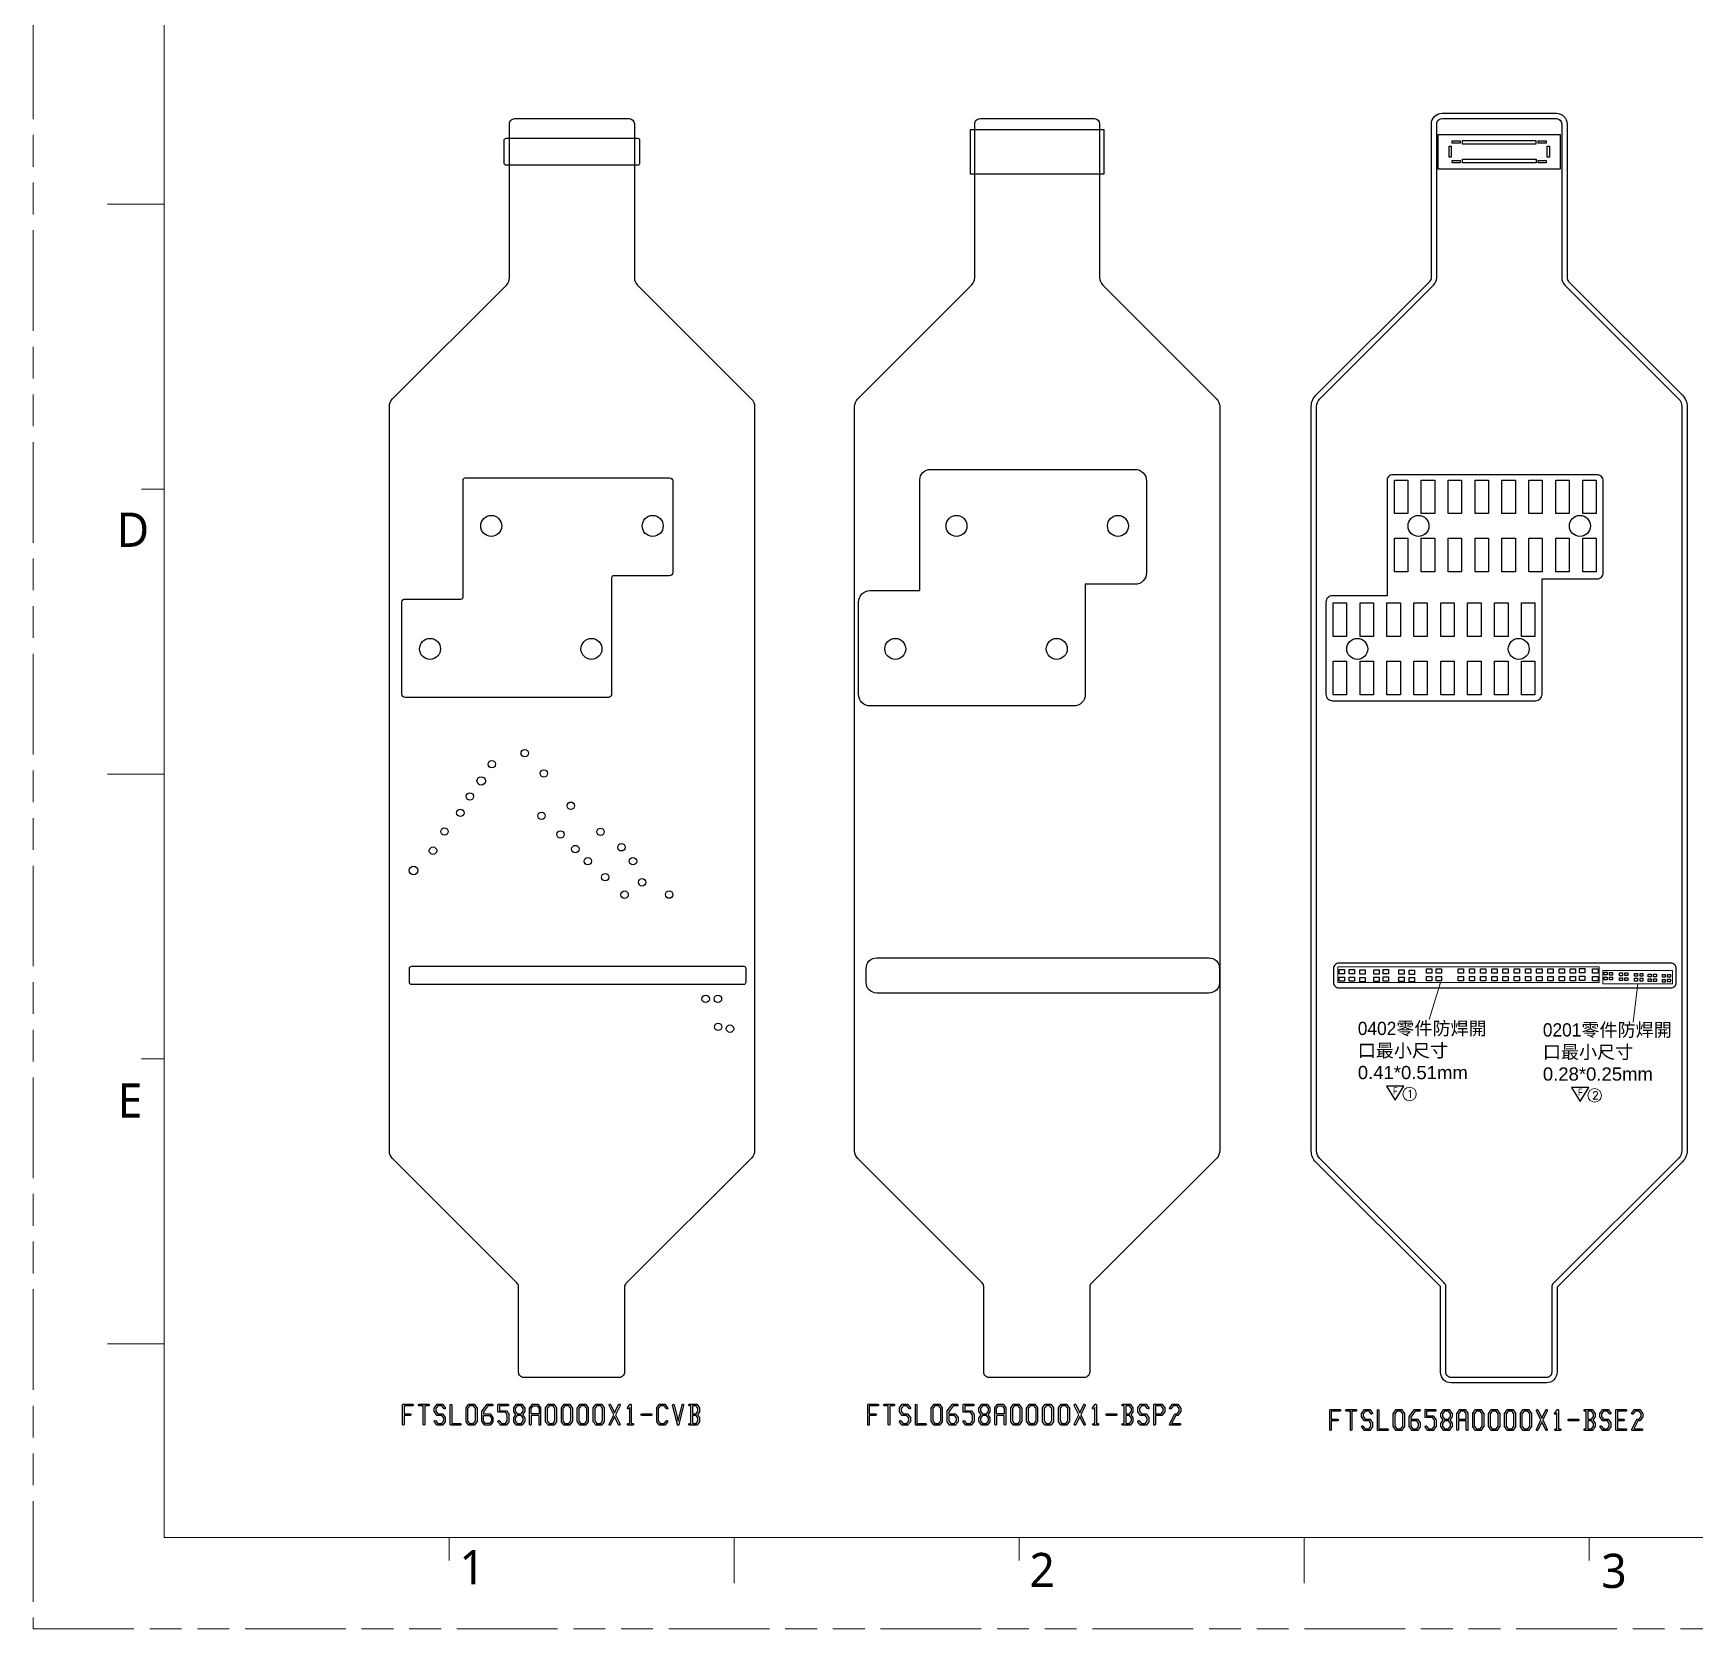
# Model space of a CAD drawing. Extents: x 4328 to 4769, y 264 to 576.
# Drawn here: x 4328.2 to 4485.1, y 264.1 to 414.8 of the extents above; entities that cross this region are included whole.
import ezdxf

# ---------------------------------------------------------------- set-up
doc = ezdxf.new("R2010")
doc.units = 0
doc.linetypes.add('PHANTOM', pattern=[29.5, 9.5, -1.5, 3, -1.5, 3, -1.5, 9.5])
doc.layers.get('0').update_dxf_attribs({"lineweight": 5})
doc.layers.add('0PAPERF', color=2, linetype='PHANTOM', lineweight=5, plot=False)
doc.layers.add('DIM', color=3, linetype='Continuous', lineweight=5)
doc.layers.add('備註', color=1, linetype='Continuous', lineweight=5)
for name, color, linetype in [('gbr-dxf_layer0', 7, 'Continuous'), ('gbr-outline-dxf_layer1', 2, 'Continuous'), ('圖層1', 1, 'Continuous'), ('標注序號層', 1, 'Continuous'), ('鵬鼎', 5, 'Continuous')]:
    doc.layers.add(name, color=color, linetype=linetype)
doc.styles.add('CHINESE', font='', dxfattribs={"width": 0.8})
doc.styles.get("Standard").update_dxf_attribs({"font": 'txt.shx'})
doc.styles.get('CHINESE').set_extended_font_data('PMingLiU')

msp = doc.modelspace()

# ---------------------------------------------------------------- linework, layer by layer
for p, q in [((4340.59, 560.01), (4340.59, 272.71)), ((4340.59, 398.61), (4335.21, 398.61)), ((4340.59, 371.71), (4338.44, 371.71)), ((4340.59, 344.81), (4335.21, 344.81)), ((4340.59, 317.91), (4338.44, 317.91)), ((4340.59, 291.01), (4335.21, 291.01)), ((4340.59, 272.71), (4755.94, 272.71)), ((4367.49, 272.71), (4367.49, 270.56)), ((4421.29, 272.71), (4421.29, 270.56)), ((4475.09, 272.71), (4475.09, 270.56))]:
    msp.add_line(p, q)
at = {"color": 0}
for p, q in [((4394.39, 272.71), (4394.39, 268.41)), ((4448.19, 272.71), (4448.19, 268.41))]:
    msp.add_line(p, q, dxfattribs=at)
at = {"layer": '0PAPERF'}
for p, q in [((4328.21, 576.16), (4328.21, 264.11)), ((4328.21, 264.11), (4769.5, 264.11))]:
    msp.add_line(p, q, dxfattribs=at)
at = {"layer": 'gbr-dxf_layer0'}
for p, q in [((4363.07, 283.4), (4363.07, 284.32)), ((4370.57, 283.71), (4370.57, 284.32)), ((4406.99, 283.4), (4406.99, 284.32)), ((4450.6, 282.9), (4450.6, 283.82)), ((4477.6, 282.9), (4477.6, 283.82))]:
    msp.add_line(p, q, dxfattribs=at)
at = {"layer": 'gbr-dxf_layer0', "linetype": 'Continuous'}
for points in [[(4448.86, 309.22), (4448.86, 379.52, -0.198915), (4449.3, 380.58), (4460.06, 391.33, 0.198918), (4460.2, 391.69), (4460.2, 406.2, -0.414217), (4461.2, 407.2), (4472, 407.2, -0.414066), (4473, 406.2), (4473, 391.69, 0.198918), (4473.14, 391.33), (4483.9, 380.58, -0.198849), (4484.34, 379.52), (4484.34, 309.26, -0.198914), (4483.9, 308.2), (4472.06, 296.36), (4472.06, 288.33, -0.414216), (4471.06, 287.33), (4462.06, 287.33, -0.413714), (4461.06, 288.32), (4461.06, 296.41), (4449.3, 308.16, -0.198915)], [(4372.67, 402.5), (4372.67, 404.64, -0.414227), (4372.87, 404.84), (4385.26, 404.84, -0.414227), (4385.46, 404.64), (4385.46, 402.5, -0.414223), (4385.26, 402.3), (4372.87, 402.3, -0.414223)], [(4406.12, 352.34), (4406.12, 361.04, -0.414216), (4407.22, 362.14), (4411.91, 362.14), (4411.91, 372.58, -0.414215), (4412.91, 373.58), (4432.21, 373.58, -0.414215), (4433.31, 372.48), (4433.31, 363.83, -0.414215), (4432.21, 362.73), (4427.53, 362.73), (4427.53, 352.34, -0.414215), (4426.43, 351.24), (4407.22, 351.24, -0.414216)], [(4363.01, 352.34), (4363.01, 361.04, -0.414222), (4363.31, 361.34), (4368.59, 361.34, 0.414223), (4368.79, 361.54), (4368.79, 372.58, -0.414227), (4368.99, 372.78), (4388.29, 372.78, -0.414219), (4388.59, 372.48), (4388.59, 363.83, -0.414222), (4388.29, 363.53), (4383.01, 363.53, 0.414223), (4382.81, 363.33), (4382.81, 352.34, -0.414219), (4382.51, 352.04), (4363.31, 352.04, -0.414222)], [(4450.24, 352.34, 0.414217), (4450.84, 351.74), (4470.04, 351.74, 0.414217), (4470.64, 352.34), (4470.64, 363.23), (4475.82, 363.23, 0.414216), (4476.42, 363.83), (4476.42, 372.48, 0.414216), (4475.82, 373.08), (4456.52, 373.08, 0.414218), (4456.02, 372.58), (4456.02, 361.64), (4450.84, 361.64, 0.414217), (4450.24, 361.04)], [(4363.73, 325.13), (4363.73, 326.46, -0.414223), (4363.93, 326.66), (4395.28, 326.66, -0.414227), (4395.48, 326.46), (4395.48, 325.13, -0.414227), (4395.28, 324.93), (4363.93, 324.93, -0.414223)], [(4406.84, 325.13), (4406.84, 326.46, -0.414217), (4407.84, 327.46), (4439.19, 327.46, -0.414217), (4440.2, 326.46), (4440.2, 325.13, -0.414215), (4439.19, 324.13), (4407.84, 324.13, -0.414215)], [(4450.96, 325.13, 0.414218), (4451.46, 324.63), (4482.81, 324.63, 0.414218), (4483.31, 325.13), (4483.31, 326.46, 0.414219), (4482.81, 326.96), (4451.46, 326.96, 0.414219), (4450.96, 326.46)], [(4366.07, 284.63), (4366.07, 284.93, -0.170323), (4366.08, 284.98), (4366.31, 285.28, -0.239742), (4366.37, 285.31), (4366.81, 285.31, -0.246448), (4366.88, 285.28), (4367.1, 284.98, -1), (4366.98, 284.89), (4366.78, 285.16), (4366.41, 285.16), (4366.22, 284.91), (4366.22, 284.65), (4366.41, 284.4), (4366.81, 284.4, -0.247601), (4366.88, 284.36), (4367.1, 284.06, -0.172346), (4367.11, 284.01), (4367.11, 283.71, -0.161897), (4367.1, 283.66), (4366.88, 283.36, -0.239742), (4366.81, 283.33), (4366.37, 283.33, -0.246448), (4366.31, 283.36), (4366.08, 283.66, -1), (4366.21, 283.75), (4366.41, 283.48), (4366.78, 283.48), (4366.96, 283.73), (4366.96, 283.99), (4366.78, 284.24), (4366.37, 284.24, -0.247601), (4366.31, 284.28), (4366.08, 284.58, -0.165513)], [(4367.57, 283.4), (4367.57, 285.24, -1), (4367.72, 285.24), (4367.72, 283.48), (4368.54, 283.48, -1), (4368.54, 283.33), (4367.65, 283.33, -0.427292)], [(4369.07, 283.71), (4369.07, 284.93, -0.161897), (4369.08, 284.98), (4369.31, 285.28, -0.239742), (4369.37, 285.31), (4369.81, 285.31, -0.253505), (4369.88, 285.28), (4370.1, 284.98, -0.166637), (4370.11, 284.93), (4370.11, 283.71, -0.165513), (4370.1, 283.66), (4369.88, 283.36, -0.249655), (4369.81, 283.33), (4369.37, 283.33, -0.251415), (4369.31, 283.36), (4369.08, 283.66, -0.165513)], [(4372.07, 284.63), (4372.07, 285.23, -0.42944), (4372.15, 285.31), (4373.04, 285.31, -1), (4373.04, 285.16), (4372.22, 285.16), (4372.22, 284.7), (4372.81, 284.7, -0.246448), (4372.88, 284.67), (4373.1, 284.37, -0.166637), (4373.11, 284.32), (4373.11, 283.71, -0.165513), (4373.1, 283.66), (4372.88, 283.36, -0.239934), (4372.81, 283.33), (4372.37, 283.33, -0.247601), (4372.31, 283.36), (4372.08, 283.66, -1), (4372.21, 283.75), (4372.41, 283.48), (4372.78, 283.48), (4372.96, 283.73), (4372.96, 284.29), (4372.78, 284.55), (4372.15, 284.55, -0.427292)], [(4373.57, 284.63), (4373.57, 284.93, -0.161897), (4373.58, 284.98), (4373.81, 285.28, -0.240361), (4373.87, 285.31), (4374.31, 285.31, -0.247601), (4374.38, 285.28), (4374.6, 284.98, -0.166637), (4374.61, 284.93), (4374.61, 284.63, -0.165513), (4374.6, 284.58), (4374.41, 284.32), (4374.6, 284.06, -0.165513), (4374.61, 284.01), (4374.61, 283.71, -0.170323), (4374.6, 283.66), (4374.38, 283.36, -0.239934), (4374.31, 283.33), (4373.87, 283.33, -0.240361), (4373.81, 283.36), (4373.58, 283.66, -0.170321), (4373.57, 283.71), (4373.57, 284.01, -0.165513), (4373.58, 284.06), (4373.77, 284.32), (4373.58, 284.58, -0.165513)], [(4376.57, 283.71), (4376.57, 284.93, -0.170323), (4376.58, 284.98), (4376.81, 285.28, -0.239742), (4376.87, 285.31), (4377.31, 285.31, -0.246448), (4377.38, 285.28), (4377.6, 284.98, -0.166637), (4377.61, 284.93), (4377.61, 283.71, -0.16419), (4377.6, 283.66), (4377.38, 283.36, -0.249655), (4377.31, 283.33), (4376.87, 283.33, -0.247601), (4376.81, 283.36), (4376.58, 283.66, -0.165513)], [(4378.07, 283.71), (4378.07, 284.93, -0.170323), (4378.08, 284.98), (4378.31, 285.28, -0.239742), (4378.37, 285.31), (4378.81, 285.31, -0.246448), (4378.88, 285.28), (4379.1, 284.98, -0.166637), (4379.11, 284.93), (4379.11, 283.71, -0.16419), (4379.1, 283.66), (4378.88, 283.36, -0.249655), (4378.81, 283.33), (4378.37, 283.33, -0.247601), (4378.31, 283.36), (4378.08, 283.66, -0.165513)], [(4379.57, 283.71), (4379.57, 284.93, -0.170323), (4379.58, 284.98), (4379.81, 285.28, -0.239742), (4379.87, 285.31), (4380.31, 285.31, -0.246448), (4380.38, 285.28), (4380.6, 284.98, -0.166637), (4380.61, 284.93), (4380.61, 283.71, -0.16419), (4380.6, 283.66), (4380.38, 283.36, -0.249655), (4380.31, 283.33), (4379.87, 283.33, -0.247601), (4379.81, 283.36), (4379.58, 283.66, -0.165513)], [(4381.07, 283.71), (4381.07, 284.93, -0.170323), (4381.08, 284.98), (4381.31, 285.28, -0.239742), (4381.37, 285.31), (4381.81, 285.31, -0.246448), (4381.88, 285.28), (4382.1, 284.98, -0.166637), (4382.11, 284.93), (4382.11, 283.71, -0.16419), (4382.1, 283.66), (4381.88, 283.36, -0.249655), (4381.81, 283.33), (4381.37, 283.33, -0.247601), (4381.31, 283.36), (4381.08, 283.66, -0.165513)], [(4385.65, 284.24, -1), (4385.65, 284.4), (4386.54, 284.4, -1), (4386.54, 284.24)], [(4387.07, 283.71), (4387.07, 284.93, -0.161897), (4387.08, 284.98), (4387.31, 285.28, -0.239742), (4387.37, 285.31), (4387.81, 285.31, -0.246448), (4387.88, 285.28), (4388.1, 284.98, -1), (4387.98, 284.89), (4387.78, 285.16), (4387.41, 285.16), (4387.22, 284.91), (4387.22, 283.73), (4387.41, 283.48), (4387.78, 283.48), (4387.98, 283.75, -1), (4388.1, 283.66), (4387.88, 283.36, -0.249655), (4387.81, 283.33), (4387.37, 283.33, -0.247601), (4387.31, 283.36), (4387.09, 283.66, -0.172378)], [(4390.15, 283.33, -1), (4390.15, 283.48), (4390.29, 283.48), (4390.29, 285.16), (4390.15, 285.16, -1), (4390.15, 285.31), (4390.81, 285.31, -0.246448), (4390.88, 285.28), (4391.1, 284.98, -0.170321), (4391.11, 284.93), (4391.11, 284.63, -0.165513), (4391.1, 284.58), (4390.91, 284.32), (4391.1, 284.06, -0.166637), (4391.11, 284.01), (4391.11, 283.71, -0.16419), (4391.1, 283.66), (4390.88, 283.36, -0.249655), (4390.81, 283.33)], [(4408.56, 285.16, -1), (4408.56, 285.31), (4409.45, 285.31, -1), (4409.45, 285.16), (4409.08, 285.16), (4409.08, 283.4, -1), (4408.93, 283.4), (4408.93, 285.16)], [(4409.99, 284.62), (4409.99, 284.93, -0.161897), (4410, 284.98), (4410.22, 285.28, -0.239742), (4410.29, 285.31), (4410.73, 285.31, -0.246448), (4410.79, 285.28), (4411.02, 284.98, -1), (4410.89, 284.89), (4410.69, 285.16), (4410.32, 285.16), (4410.14, 284.91), (4410.14, 284.65), (4410.32, 284.4), (4410.73, 284.4, -0.247601), (4410.79, 284.36), (4411.02, 284.06, -0.165513), (4411.03, 284.01), (4411.03, 283.71, -0.170323), (4411.02, 283.66), (4410.79, 283.36, -0.239742), (4410.73, 283.33), (4410.29, 283.33, -0.246448), (4410.22, 283.36), (4410, 283.66, -1), (4410.12, 283.75), (4410.32, 283.48), (4410.69, 283.48), (4410.88, 283.73), (4410.88, 283.99), (4410.69, 284.24), (4410.29, 284.24, -0.247601), (4410.22, 284.28), (4410, 284.58, -0.172378)], [(4411.49, 283.4), (4411.49, 285.24, -1), (4411.64, 285.24), (4411.64, 283.48), (4412.45, 283.48, -1), (4412.45, 283.33), (4411.56, 283.33, -0.421762)], [(4412.99, 283.71), (4412.99, 284.93, -0.161897), (4413, 284.98), (4413.22, 285.28, -0.257177), (4413.29, 285.31), (4413.73, 285.31, -0.246448), (4413.79, 285.28), (4414.02, 284.98, -0.166637), (4414.03, 284.93), (4414.03, 283.71, -0.165513), (4414.02, 283.66), (4413.79, 283.36, -0.239934), (4413.73, 283.33), (4413.29, 283.33, -0.247601), (4413.22, 283.36), (4413, 283.66, -0.165513)], [(4414.49, 283.71), (4414.49, 284.62, -0.16419), (4414.5, 284.67), (4414.95, 285.28, -0.249655), (4415.01, 285.31), (4415.45, 285.31, -1), (4415.45, 285.16), (4415.05, 285.16), (4414.64, 284.6), (4414.64, 284.4), (4415.23, 284.4, -0.247601), (4415.29, 284.36), (4415.52, 284.06, -0.165513), (4415.53, 284.01), (4415.53, 283.71, -0.170323), (4415.52, 283.66), (4415.29, 283.36, -0.239742), (4415.23, 283.33), (4414.79, 283.33, -0.246448), (4414.72, 283.36), (4414.5, 283.66, -0.166669)], [(4415.99, 284.62), (4415.99, 285.24, -0.414541), (4416.06, 285.31), (4416.95, 285.31, -1), (4416.95, 285.16), (4416.14, 285.16), (4416.14, 284.7), (4416.73, 284.7, -0.246448), (4416.79, 284.67), (4417.02, 284.37, -0.166637), (4417.03, 284.32), (4417.03, 283.71, -0.16419), (4417.02, 283.66), (4416.79, 283.36, -0.249655), (4416.73, 283.33), (4416.29, 283.33, -0.247601), (4416.22, 283.36), (4416, 283.66, -1), (4416.12, 283.75), (4416.32, 283.48), (4416.69, 283.48), (4416.88, 283.73), (4416.88, 284.29), (4416.69, 284.55), (4416.06, 284.55, -0.421762)], [(4417.49, 283.71), (4417.49, 284.01, -0.16419), (4417.5, 284.06), (4417.69, 284.32), (4417.5, 284.58, -0.165513), (4417.49, 284.63), (4417.49, 284.93, -0.161897), (4417.5, 284.98), (4417.72, 285.28, -0.240361), (4417.79, 285.31), (4418.23, 285.31, -0.247601), (4418.29, 285.28), (4418.52, 284.98, -0.166637), (4418.53, 284.93), (4418.53, 284.62, -0.16419), (4418.52, 284.58), (4418.33, 284.32), (4418.52, 284.06, -0.165513), (4418.53, 284.01), (4418.53, 283.71, -0.161897), (4418.52, 283.66), (4418.29, 283.36, -0.249655), (4418.23, 283.33), (4417.79, 283.33, -0.240361), (4417.72, 283.36), (4417.5, 283.66, -0.166669)], [(4420.49, 283.71), (4420.49, 284.93, -0.161897), (4420.5, 284.98), (4420.72, 285.28, -0.239742), (4420.79, 285.31), (4421.23, 285.31, -0.246448), (4421.29, 285.28), (4421.52, 284.98, -0.170321), (4421.53, 284.93), (4421.53, 283.71, -0.165513), (4421.52, 283.66), (4421.29, 283.36, -0.249655), (4421.23, 283.33), (4420.79, 283.33, -0.247601), (4420.72, 283.36), (4420.5, 283.66, -0.172378)], [(4421.99, 283.71), (4421.99, 284.93, -0.161897), (4422, 284.98), (4422.22, 285.28, -0.239742), (4422.29, 285.31), (4422.73, 285.31, -0.246448), (4422.79, 285.28), (4423.02, 284.98, -0.170321), (4423.03, 284.93), (4423.03, 283.71, -0.165513), (4423.02, 283.66), (4422.79, 283.36, -0.249655), (4422.73, 283.33), (4422.29, 283.33, -0.247601), (4422.22, 283.36), (4422, 283.66, -0.172378)], [(4423.49, 283.71), (4423.49, 284.93, -0.161897), (4423.5, 284.98), (4423.72, 285.28, -0.239742), (4423.79, 285.31), (4424.23, 285.31, -0.246448), (4424.29, 285.28), (4424.52, 284.98, -0.170321), (4424.53, 284.93), (4424.53, 283.71, -0.165513), (4424.52, 283.66), (4424.29, 283.36, -0.249655), (4424.23, 283.33), (4423.79, 283.33, -0.247601), (4423.72, 283.36), (4423.5, 283.66, -0.172378)], [(4424.99, 283.71), (4424.99, 284.93, -0.161897), (4425, 284.98), (4425.22, 285.28, -0.239742), (4425.29, 285.31), (4425.73, 285.31, -0.246448), (4425.79, 285.28), (4426.02, 284.98, -0.170321), (4426.03, 284.93), (4426.03, 283.71, -0.165513), (4426.02, 283.66), (4425.79, 283.36, -0.249655), (4425.73, 283.33), (4425.29, 283.33, -0.247601), (4425.22, 283.36), (4425, 283.66, -0.172378)], [(4429.56, 284.24, -1), (4429.56, 284.4), (4430.45, 284.4, -1), (4430.45, 284.24)], [(4431.06, 283.33, -1), (4431.06, 283.48), (4431.21, 283.48), (4431.21, 285.16), (4431.06, 285.16, -1), (4431.06, 285.31), (4431.73, 285.31, -0.246448), (4431.79, 285.28), (4432.02, 284.98, -0.170321), (4432.03, 284.93), (4432.03, 284.63, -0.165513), (4432.02, 284.58), (4431.83, 284.32), (4432.02, 284.06, -0.166637), (4432.03, 284.01), (4432.03, 283.71, -0.16419), (4432.02, 283.66), (4431.79, 283.36, -0.249655), (4431.73, 283.33)], [(4432.49, 284.63), (4432.49, 284.93, -0.170323), (4432.5, 284.98), (4432.72, 285.28, -0.239742), (4432.79, 285.31), (4433.23, 285.31, -0.246448), (4433.29, 285.28), (4433.52, 284.98, -1), (4433.39, 284.89), (4433.19, 285.16), (4432.82, 285.16), (4432.64, 284.91), (4432.64, 284.65), (4432.82, 284.4), (4433.23, 284.4, -0.247601), (4433.29, 284.36), (4433.51, 284.06, -0.172346), (4433.53, 284.01), (4433.53, 283.71, -0.161897), (4433.52, 283.66), (4433.29, 283.36, -0.239742), (4433.23, 283.33), (4432.79, 283.33, -0.246448), (4432.72, 283.36), (4432.5, 283.66, -1), (4432.62, 283.75), (4432.82, 283.48), (4433.19, 283.48), (4433.38, 283.73), (4433.38, 283.99), (4433.19, 284.24), (4432.79, 284.24, -0.247601), (4432.72, 284.28), (4432.5, 284.58, -0.165513)], [(4433.99, 283.4), (4433.99, 285.23, -0.440777), (4434.07, 285.31), (4434.73, 285.31, -0.246448), (4434.79, 285.28), (4435.02, 284.98, -0.166637), (4435.03, 284.93), (4435.03, 284.63, -0.165513), (4435.02, 284.58), (4434.79, 284.27, -0.239934), (4434.73, 284.24), (4434.14, 284.24), (4434.14, 283.4, -1)], [(4453.6, 284.13), (4453.6, 284.43, -0.161897), (4453.62, 284.48), (4453.84, 284.78, -0.239742), (4453.9, 284.81), (4454.35, 284.81, -0.253505), (4454.41, 284.78), (4454.63, 284.48, -1), (4454.51, 284.39), (4454.31, 284.66), (4453.94, 284.66), (4453.75, 284.41), (4453.75, 284.15), (4453.94, 283.9), (4454.35, 283.9, -0.247601), (4454.41, 283.86), (4454.63, 283.56, -0.165513), (4454.65, 283.51), (4454.65, 283.21, -0.161897), (4454.63, 283.16), (4454.41, 282.86, -0.257177), (4454.34, 282.83), (4453.9, 282.83, -0.246448), (4453.84, 282.86), (4453.62, 283.16, -1), (4453.74, 283.25), (4453.94, 282.98), (4454.31, 282.98), (4454.49, 283.23), (4454.49, 283.49), (4454.31, 283.74), (4453.9, 283.74, -0.251415), (4453.84, 283.77), (4453.62, 284.08, -0.165513)], [(4455.1, 282.9), (4455.1, 284.74, -1), (4455.25, 284.74), (4455.25, 282.98), (4456.07, 282.98, -1), (4456.07, 282.83), (4455.18, 282.83, -0.421762)], [(4456.6, 283.21), (4456.6, 284.43, -0.170323), (4456.62, 284.48), (4456.84, 284.78, -0.239742), (4456.9, 284.81), (4457.35, 284.81, -0.246448), (4457.41, 284.78), (4457.63, 284.48, -0.166637), (4457.65, 284.43), (4457.65, 283.21, -0.16419), (4457.63, 283.16), (4457.41, 282.86, -0.249655), (4457.35, 282.83), (4456.9, 282.83, -0.247601), (4456.84, 282.86), (4456.62, 283.16, -0.165513)], [(4458.1, 283.21), (4458.1, 284.12, -0.165513), (4458.12, 284.17), (4458.56, 284.78, -0.239934), (4458.62, 284.81), (4459.07, 284.81, -1), (4459.07, 284.66), (4458.66, 284.66), (4458.25, 284.1), (4458.25, 283.9), (4458.85, 283.9, -0.247601), (4458.91, 283.86), (4459.13, 283.56, -0.165513), (4459.15, 283.51), (4459.15, 283.21, -0.161897), (4459.13, 283.16), (4458.91, 282.86, -0.257177), (4458.84, 282.83), (4458.4, 282.83, -0.246448), (4458.34, 282.86), (4458.12, 283.16, -0.166669)], [(4459.6, 284.12), (4459.6, 284.73, -0.42944), (4459.68, 284.81), (4460.57, 284.81, -1), (4460.57, 284.66), (4459.75, 284.66), (4459.75, 284.2), (4460.35, 284.2, -0.246448), (4460.41, 284.17), (4460.63, 283.86, -0.170321), (4460.65, 283.82), (4460.65, 283.21, -0.165513), (4460.63, 283.16), (4460.41, 282.86, -0.249655), (4460.35, 282.83), (4459.9, 282.83, -0.247601), (4459.84, 282.86), (4459.62, 283.16, -1), (4459.74, 283.25), (4459.94, 282.98), (4460.31, 282.98), (4460.49, 283.23), (4460.49, 283.79), (4460.31, 284.05), (4459.68, 284.05, -0.421762)], [(4461.1, 283.21), (4461.1, 283.51, -0.165513), (4461.12, 283.56), (4461.31, 283.82), (4461.12, 284.08, -0.165513), (4461.1, 284.13), (4461.1, 284.43, -0.170323), (4461.12, 284.48), (4461.34, 284.78, -0.240361), (4461.4, 284.81), (4461.84, 284.81, -0.251415), (4461.91, 284.78), (4462.13, 284.48, -0.170321), (4462.15, 284.43), (4462.15, 284.13, -0.165513), (4462.13, 284.08), (4461.94, 283.82), (4462.13, 283.56, -0.165513), (4462.15, 283.51), (4462.15, 283.21, -0.161897), (4462.13, 283.16), (4461.91, 282.86, -0.249655), (4461.85, 282.83), (4461.4, 282.83, -0.240361), (4461.34, 282.86), (4461.12, 283.16, -0.166669)], [(4462.6, 282.9), (4462.6, 284.43, -0.170323), (4462.62, 284.48), (4462.84, 284.78, -0.239742), (4462.9, 284.81), (4463.35, 284.81, -0.246448), (4463.41, 284.78), (4463.63, 284.48, -0.166637), (4463.65, 284.43), (4463.65, 282.9, -1), (4463.49, 282.9), (4463.49, 283.74), (4462.75, 283.74), (4462.75, 282.9, -1)], [(4464.1, 283.21), (4464.1, 284.43, -0.161897), (4464.12, 284.48), (4464.34, 284.78, -0.239742), (4464.4, 284.81), (4464.85, 284.81, -0.253505), (4464.91, 284.78), (4465.13, 284.48, -0.166637), (4465.15, 284.43), (4465.15, 283.21, -0.165513), (4465.13, 283.16), (4464.91, 282.86, -0.249655), (4464.85, 282.83), (4464.4, 282.83, -0.251415), (4464.34, 282.86), (4464.12, 283.16, -0.165513)], [(4465.6, 283.21), (4465.6, 284.43, -0.161897), (4465.62, 284.48), (4465.84, 284.78, -0.239742), (4465.9, 284.81), (4466.35, 284.81, -0.253505), (4466.41, 284.78), (4466.63, 284.48, -0.166637), (4466.65, 284.43), (4466.65, 283.21, -0.165513), (4466.63, 283.16), (4466.41, 282.86, -0.249655), (4466.35, 282.83), (4465.9, 282.83, -0.251415), (4465.84, 282.86), (4465.62, 283.16, -0.165513)], [(4467.1, 283.21), (4467.1, 284.43, -0.161897), (4467.12, 284.48), (4467.34, 284.78, -0.239742), (4467.4, 284.81), (4467.85, 284.81, -0.253505), (4467.91, 284.78), (4468.13, 284.48, -0.166637), (4468.15, 284.43), (4468.15, 283.21, -0.165513), (4468.13, 283.16), (4467.91, 282.86, -0.249655), (4467.85, 282.83), (4467.4, 282.83, -0.251415), (4467.34, 282.86), (4467.12, 283.16, -0.165513)], [(4468.6, 283.21), (4468.6, 284.43, -0.161897), (4468.62, 284.48), (4468.84, 284.78, -0.239742), (4468.9, 284.81), (4469.35, 284.81, -0.253505), (4469.41, 284.78), (4469.63, 284.48, -0.166637), (4469.65, 284.43), (4469.65, 283.21, -0.165513), (4469.63, 283.16), (4469.41, 282.86, -0.249655), (4469.35, 282.83), (4468.9, 282.83, -0.251415), (4468.84, 282.86), (4468.62, 283.16, -0.165513)], [(4473.18, 283.74, -1), (4473.18, 283.9), (4474.07, 283.9, -1), (4474.07, 283.74)], [(4474.68, 282.83, -1), (4474.68, 282.98), (4474.82, 282.98), (4474.82, 284.66), (4474.68, 284.66, -1), (4474.68, 284.81), (4475.35, 284.81, -0.253505), (4475.41, 284.78), (4475.63, 284.48, -0.166637), (4475.65, 284.43), (4475.65, 284.13, -0.165513), (4475.63, 284.08), (4475.44, 283.82), (4475.63, 283.56, -0.170321), (4475.65, 283.51), (4475.65, 283.21, -0.165513), (4475.63, 283.16), (4475.41, 282.86, -0.249655), (4475.35, 282.83)], [(4476.1, 284.12), (4476.1, 284.43, -0.161897), (4476.12, 284.48), (4476.34, 284.78, -0.239742), (4476.4, 284.81), (4476.85, 284.81, -0.246448), (4476.91, 284.78), (4477.13, 284.48, -1), (4477.01, 284.39), (4476.81, 284.66), (4476.44, 284.66), (4476.25, 284.41), (4476.25, 284.15), (4476.44, 283.9), (4476.85, 283.9, -0.247601), (4476.91, 283.86), (4477.13, 283.56, -0.165513), (4477.15, 283.51), (4477.15, 283.21, -0.170323), (4477.13, 283.16), (4476.91, 282.86, -0.239742), (4476.85, 282.83), (4476.4, 282.83, -0.246448), (4476.34, 282.86), (4476.12, 283.16, -1), (4476.24, 283.25), (4476.44, 282.98), (4476.81, 282.98), (4476.99, 283.23), (4476.99, 283.49), (4476.81, 283.74), (4476.4, 283.74, -0.247601), (4476.34, 283.78), (4476.12, 284.08, -0.172378)]]:
    msp.add_lwpolyline(points, format="xyb", close=True, dxfattribs=at)
for points in [[(4416.69, 401.47), (4416.69, 405.68), (4429.28, 405.68), (4429.28, 401.47)], [(4460.8, 401.97), (4472.4, 401.97), (4472.4, 405.18), (4460.8, 405.18)], [(4461.86, 403.05), (4461.86, 404.09), (4462.06, 404.09), (4462.06, 403.05)], [(4462.16, 404.39), (4462.16, 404.61), (4462.92, 404.61), (4462.92, 404.39)], [(4463.12, 404.29), (4463.12, 404.64), (4470.07, 404.64), (4470.07, 404.29)], [(4470.28, 404.39), (4470.28, 404.61), (4471.04, 404.61), (4471.04, 404.39)], [(4471.14, 403.05), (4471.14, 404.09), (4471.34, 404.09), (4471.34, 403.05)], [(4462.16, 402.52), (4462.16, 402.75), (4462.92, 402.75), (4462.92, 402.52)], [(4463.13, 402.51), (4463.13, 402.87), (4470.08, 402.87), (4470.08, 402.51)], [(4470.28, 402.52), (4470.28, 402.75), (4471.04, 402.75), (4471.04, 402.52)], [(4456.7, 369.4), (4456.7, 372.57), (4457.97, 372.57), (4457.97, 369.4)], [(4459.24, 369.4), (4459.24, 372.57), (4460.51, 372.57), (4460.51, 369.4)], [(4461.78, 369.4), (4461.78, 372.57), (4463.05, 372.57), (4463.05, 369.4)], [(4464.32, 369.4), (4464.32, 372.57), (4465.59, 372.57), (4465.59, 369.4)], [(4466.86, 369.4), (4466.86, 372.57), (4468.13, 372.57), (4468.13, 369.4)], [(4469.4, 369.4), (4469.4, 372.57), (4470.67, 372.57), (4470.67, 369.4)], [(4471.94, 369.4), (4471.94, 372.57), (4473.21, 372.57), (4473.21, 369.4)], [(4474.48, 369.4), (4474.48, 372.57), (4475.75, 372.57), (4475.75, 369.4)], [(4456.7, 363.91), (4456.7, 367.08), (4457.97, 367.08), (4457.97, 363.91)], [(4459.24, 363.91), (4459.24, 367.08), (4460.51, 367.08), (4460.51, 363.91)], [(4461.78, 363.91), (4461.78, 367.08), (4463.05, 367.08), (4463.05, 363.91)], [(4464.32, 363.91), (4464.32, 367.08), (4465.59, 367.08), (4465.59, 363.91)], [(4466.86, 363.91), (4466.86, 367.08), (4468.13, 367.08), (4468.13, 363.91)], [(4469.4, 363.91), (4469.4, 367.08), (4470.67, 367.08), (4470.67, 363.91)], [(4471.94, 363.91), (4471.94, 367.08), (4473.21, 367.08), (4473.21, 363.91)], [(4474.48, 363.91), (4474.48, 367.08), (4475.75, 367.08), (4475.75, 363.91)], [(4450.92, 357.79), (4450.92, 360.97), (4452.19, 360.97), (4452.19, 357.79)], [(4453.46, 357.79), (4453.46, 360.97), (4454.73, 360.97), (4454.73, 357.79)], [(4456, 357.79), (4456, 360.97), (4457.27, 360.97), (4457.27, 357.79)], [(4458.54, 357.79), (4458.54, 360.97), (4459.81, 360.97), (4459.81, 357.79)], [(4461.08, 357.79), (4461.08, 360.97), (4462.35, 360.97), (4462.35, 357.79)], [(4463.62, 357.79), (4463.62, 360.97), (4464.89, 360.97), (4464.89, 357.79)], [(4466.16, 357.79), (4466.16, 360.97), (4467.43, 360.97), (4467.43, 357.79)], [(4468.7, 357.79), (4468.7, 360.97), (4469.97, 360.97), (4469.97, 357.79)], [(4450.92, 352.3), (4450.92, 355.48), (4452.19, 355.48), (4452.19, 352.3)], [(4453.46, 352.3), (4453.46, 355.48), (4454.73, 355.48), (4454.73, 352.3)], [(4456, 352.3), (4456, 355.48), (4457.27, 355.48), (4457.27, 352.3)], [(4458.54, 352.3), (4458.54, 355.48), (4459.81, 355.48), (4459.81, 352.3)], [(4461.08, 352.3), (4461.08, 355.48), (4462.35, 355.48), (4462.35, 352.3)], [(4463.62, 352.3), (4463.62, 355.48), (4464.89, 355.48), (4464.89, 352.3)], [(4466.16, 352.3), (4466.16, 355.48), (4467.43, 355.48), (4467.43, 352.3)], [(4468.7, 352.3), (4468.7, 355.48), (4469.97, 355.48), (4469.97, 352.3)], [(4451.5, 325.95), (4451.5, 326.35), (4452, 326.35), (4452, 325.95)], [(4452.42, 325.95), (4452.42, 326.35), (4452.93, 326.35), (4452.93, 325.95)], [(4453.44, 325.91), (4453.44, 326.32), (4453.95, 326.32), (4453.95, 325.91)], [(4454.75, 325.93), (4454.75, 326.33), (4455.26, 326.33), (4455.26, 325.93)], [(4455.64, 325.95), (4455.64, 326.36), (4456.15, 326.36), (4456.15, 325.95)], [(4457.13, 325.92), (4457.13, 326.33), (4457.63, 326.33), (4457.63, 325.92)], [(4458.09, 325.89), (4458.09, 326.3), (4458.6, 326.3), (4458.6, 325.89)], [(4459.74, 326), (4459.74, 326.41), (4460.25, 326.41), (4460.25, 326)], [(4460.64, 326.01), (4460.64, 326.42), (4461.15, 326.42), (4461.15, 326.01)], [(4462.72, 326.01), (4462.72, 326.42), (4463.22, 326.42), (4463.22, 326.01)], [(4463.78, 326.01), (4463.78, 326.42), (4464.28, 326.42), (4464.28, 326.01)], [(4464.83, 326.01), (4464.83, 326.42), (4465.34, 326.42), (4465.34, 326.01)], [(4465.89, 326.01), (4465.89, 326.42), (4466.4, 326.42), (4466.4, 326.01)], [(4466.95, 326.01), (4466.95, 326.42), (4467.46, 326.42), (4467.46, 326.01)], [(4468.01, 326.01), (4468.01, 326.42), (4468.52, 326.42), (4468.52, 326.01)], [(4469.07, 326.01), (4469.07, 326.42), (4469.58, 326.42), (4469.58, 326.01)], [(4470.13, 326.01), (4470.13, 326.42), (4470.64, 326.42), (4470.64, 326.01)], [(4471.19, 326.01), (4471.19, 326.42), (4471.69, 326.42), (4471.69, 326.01)], [(4472.25, 326.01), (4472.25, 326.42), (4472.75, 326.42), (4472.75, 326.01)], [(4473.3, 326.01), (4473.3, 326.42), (4473.81, 326.42), (4473.81, 326.01)], [(4474.18, 326.03), (4474.18, 326.44), (4474.69, 326.44), (4474.69, 326.03)], [(4475.42, 326.01), (4475.42, 326.42), (4475.93, 326.42), (4475.93, 326.01)], [(4451.5, 325.24), (4451.5, 325.64), (4452, 325.64), (4452, 325.24)], [(4452.42, 325.24), (4452.42, 325.64), (4452.93, 325.64), (4452.93, 325.24)], [(4453.44, 325.2), (4453.44, 325.61), (4453.95, 325.61), (4453.95, 325.2)], [(4454.75, 325.21), (4454.75, 325.62), (4455.26, 325.62), (4455.26, 325.21)], [(4455.64, 325.24), (4455.64, 325.65), (4456.15, 325.65), (4456.15, 325.24)], [(4457.13, 325.21), (4457.13, 325.62), (4457.63, 325.62), (4457.63, 325.21)], [(4458.09, 325.18), (4458.09, 325.59), (4458.6, 325.59), (4458.6, 325.18)], [(4459.74, 325.29), (4459.74, 325.7), (4460.25, 325.7), (4460.25, 325.29)], [(4460.64, 325.3), (4460.64, 325.71), (4461.15, 325.71), (4461.15, 325.3)], [(4462.72, 325.3), (4462.72, 325.71), (4463.22, 325.71), (4463.22, 325.3)], [(4463.78, 325.3), (4463.78, 325.71), (4464.28, 325.71), (4464.28, 325.3)], [(4464.83, 325.3), (4464.83, 325.71), (4465.34, 325.71), (4465.34, 325.3)], [(4465.89, 325.3), (4465.89, 325.71), (4466.4, 325.71), (4466.4, 325.3)], [(4466.95, 325.3), (4466.95, 325.71), (4467.46, 325.71), (4467.46, 325.3)], [(4468.01, 325.3), (4468.01, 325.71), (4468.52, 325.71), (4468.52, 325.3)], [(4469.07, 325.3), (4469.07, 325.71), (4469.58, 325.71), (4469.58, 325.3)], [(4470.13, 325.3), (4470.13, 325.71), (4470.64, 325.71), (4470.64, 325.3)], [(4471.19, 325.3), (4471.19, 325.71), (4471.69, 325.71), (4471.69, 325.3)], [(4472.25, 325.3), (4472.25, 325.71), (4472.75, 325.71), (4472.75, 325.3)], [(4473.3, 325.3), (4473.3, 325.71), (4473.81, 325.71), (4473.81, 325.3)], [(4474.18, 325.32), (4474.18, 325.72), (4474.69, 325.72), (4474.69, 325.32)], [(4475.42, 325.3), (4475.42, 325.71), (4475.93, 325.71), (4475.93, 325.3)], [(4476.52, 325.84), (4476.52, 326.09), (4476.79, 326.09), (4476.79, 325.84)], [(4476.52, 325.38), (4476.52, 325.64), (4476.79, 325.64), (4476.79, 325.38)], [(4477, 325.83), (4477, 326.08), (4477.28, 326.08), (4477.28, 325.83)], [(4477, 325.37), (4477, 325.62), (4477.28, 325.62), (4477.28, 325.37)], [(4477.96, 325.77), (4477.96, 326.03), (4478.24, 326.03), (4478.24, 325.77)], [(4477.96, 325.32), (4477.96, 325.57), (4478.24, 325.57), (4478.24, 325.32)], [(4478.45, 325.79), (4478.45, 326.04), (4478.73, 326.04), (4478.73, 325.79)], [(4478.45, 325.33), (4478.45, 325.58), (4478.73, 325.58), (4478.73, 325.33)], [(4479.38, 325.73), (4479.38, 325.98), (4479.66, 325.98), (4479.66, 325.73)], [(4479.38, 325.27), (4479.38, 325.53), (4479.66, 325.53), (4479.66, 325.27)], [(4479.89, 325.73), (4479.89, 325.98), (4480.17, 325.98), (4480.17, 325.73)], [(4479.89, 325.27), (4479.89, 325.53), (4480.17, 325.53), (4480.17, 325.27)], [(4480.65, 325.67), (4480.65, 325.92), (4480.93, 325.92), (4480.93, 325.67)], [(4480.65, 325.21), (4480.65, 325.47), (4480.93, 325.47), (4480.93, 325.21)], [(4481.16, 325.68), (4481.16, 325.93), (4481.44, 325.93), (4481.44, 325.68)], [(4481.16, 325.22), (4481.16, 325.47), (4481.44, 325.47), (4481.44, 325.22)], [(4482, 325.62), (4482, 325.88), (4482.28, 325.88), (4482.28, 325.62)], [(4482, 325.16), (4482, 325.42), (4482.28, 325.42), (4482.28, 325.16)], [(4482.48, 325.64), (4482.48, 325.9), (4482.76, 325.9), (4482.76, 325.64)], [(4482.48, 325.18), (4482.48, 325.44), (4482.76, 325.44), (4482.76, 325.18)], [(4369.22, 283.73), (4369.41, 283.48), (4369.78, 283.48), (4369.96, 283.73), (4369.96, 284.91), (4369.78, 285.16), (4369.41, 285.16), (4369.22, 284.91)], [(4370.72, 283.73), (4370.72, 284.24), (4371.28, 284.24), (4371.46, 283.99), (4371.46, 283.73), (4371.28, 283.48), (4370.91, 283.48)], [(4373.72, 284.65), (4373.91, 284.4), (4374.28, 284.4), (4374.46, 284.65), (4374.46, 284.91), (4374.28, 285.16), (4373.91, 285.16), (4373.72, 284.91)], [(4373.72, 283.73), (4373.91, 283.48), (4374.28, 283.48), (4374.46, 283.73), (4374.46, 283.99), (4374.28, 284.24), (4373.91, 284.24), (4373.72, 283.99)], [(4375.22, 284.4), (4375.22, 284.91), (4375.41, 285.16), (4375.78, 285.16), (4375.96, 284.91), (4375.96, 284.4)], [(4376.72, 283.73), (4376.91, 283.48), (4377.28, 283.48), (4377.46, 283.73), (4377.46, 284.91), (4377.28, 285.16), (4376.91, 285.16), (4376.72, 284.91)], [(4378.22, 283.73), (4378.41, 283.48), (4378.78, 283.48), (4378.96, 283.73), (4378.96, 284.91), (4378.78, 285.16), (4378.41, 285.16), (4378.22, 284.91)], [(4379.72, 283.73), (4379.91, 283.48), (4380.28, 283.48), (4380.46, 283.73), (4380.46, 284.91), (4380.28, 285.16), (4379.91, 285.16), (4379.72, 284.91)], [(4381.22, 283.73), (4381.41, 283.48), (4381.78, 283.48), (4381.96, 283.73), (4381.96, 284.91), (4381.78, 285.16), (4381.41, 285.16), (4381.22, 284.91)], [(4390.44, 284.4), (4390.78, 284.4), (4390.96, 284.65), (4390.96, 284.91), (4390.78, 285.16), (4390.44, 285.16)], [(4390.44, 283.48), (4390.78, 283.48), (4390.96, 283.73), (4390.96, 283.99), (4390.78, 284.24), (4390.44, 284.24)], [(4413.14, 283.73), (4413.32, 283.48), (4413.69, 283.48), (4413.88, 283.73), (4413.88, 284.91), (4413.69, 285.16), (4413.32, 285.16), (4413.14, 284.91)], [(4414.64, 283.73), (4414.82, 283.48), (4415.19, 283.48), (4415.38, 283.73), (4415.38, 283.99), (4415.19, 284.24), (4414.64, 284.24)], [(4417.64, 284.65), (4417.82, 284.4), (4418.19, 284.4), (4418.38, 284.65), (4418.38, 284.91), (4418.19, 285.16), (4417.82, 285.16), (4417.64, 284.91)], [(4417.64, 283.73), (4417.82, 283.48), (4418.19, 283.48), (4418.38, 283.73), (4418.38, 283.99), (4418.19, 284.24), (4417.82, 284.24), (4417.64, 283.99)], [(4419.14, 284.4), (4419.14, 284.91), (4419.32, 285.16), (4419.69, 285.16), (4419.88, 284.91), (4419.88, 284.4)], [(4420.64, 283.73), (4420.82, 283.48), (4421.19, 283.48), (4421.38, 283.73), (4421.38, 284.91), (4421.19, 285.16), (4420.82, 285.16), (4420.64, 284.91)], [(4422.14, 283.73), (4422.32, 283.48), (4422.69, 283.48), (4422.88, 283.73), (4422.88, 284.91), (4422.69, 285.16), (4422.32, 285.16), (4422.14, 284.91)], [(4423.64, 283.73), (4423.82, 283.48), (4424.19, 283.48), (4424.38, 283.73), (4424.38, 284.91), (4424.19, 285.16), (4423.82, 285.16), (4423.64, 284.91)], [(4425.14, 283.73), (4425.32, 283.48), (4425.69, 283.48), (4425.88, 283.73), (4425.88, 284.91), (4425.69, 285.16), (4425.32, 285.16), (4425.14, 284.91)], [(4431.36, 284.4), (4431.69, 284.4), (4431.88, 284.65), (4431.88, 284.91), (4431.69, 285.16), (4431.36, 285.16)], [(4431.36, 283.48), (4431.69, 283.48), (4431.88, 283.73), (4431.88, 283.99), (4431.69, 284.24), (4431.36, 284.24)], [(4434.14, 284.4), (4434.69, 284.4), (4434.88, 284.65), (4434.88, 284.91), (4434.69, 285.16), (4434.14, 285.16)], [(4456.75, 283.23), (4456.94, 282.98), (4457.31, 282.98), (4457.49, 283.23), (4457.49, 284.41), (4457.31, 284.66), (4456.94, 284.66), (4456.75, 284.41)], [(4461.25, 284.15), (4461.44, 283.9), (4461.81, 283.9), (4461.99, 284.15), (4461.99, 284.41), (4461.81, 284.66), (4461.44, 284.66), (4461.25, 284.41)], [(4462.75, 283.9), (4463.49, 283.9), (4463.49, 284.41), (4463.31, 284.66), (4462.94, 284.66), (4462.75, 284.41)], [(4464.25, 283.23), (4464.44, 282.98), (4464.81, 282.98), (4464.99, 283.23), (4464.99, 284.41), (4464.81, 284.66), (4464.44, 284.66), (4464.25, 284.41)], [(4465.75, 283.23), (4465.94, 282.98), (4466.31, 282.98), (4466.49, 283.23), (4466.49, 284.41), (4466.31, 284.66), (4465.94, 284.66), (4465.75, 284.41)], [(4467.25, 283.23), (4467.44, 282.98), (4467.81, 282.98), (4467.99, 283.23), (4467.99, 284.41), (4467.81, 284.66), (4467.44, 284.66), (4467.25, 284.41)], [(4468.75, 283.23), (4468.94, 282.98), (4469.31, 282.98), (4469.49, 283.23), (4469.49, 284.41), (4469.31, 284.66), (4468.94, 284.66), (4468.75, 284.41)], [(4474.98, 283.9), (4475.31, 283.9), (4475.49, 284.15), (4475.49, 284.41), (4475.31, 284.66), (4474.98, 284.66)], [(4458.25, 283.23), (4458.44, 282.98), (4458.81, 282.98), (4458.99, 283.23), (4458.99, 283.49), (4458.81, 283.74), (4458.25, 283.74)], [(4461.25, 283.23), (4461.44, 282.98), (4461.81, 282.98), (4461.99, 283.23), (4461.99, 283.49), (4461.81, 283.74), (4461.44, 283.74), (4461.25, 283.49)], [(4474.98, 282.98), (4475.31, 282.98), (4475.49, 283.23), (4475.49, 283.49), (4475.31, 283.74), (4474.98, 283.74)]]:
    msp.add_lwpolyline(points, close=True, dxfattribs=at)
for points in [[(4363.07, 284.32), (4363.07, 285.24, -0.199082), (4363.09, 285.29, -0.199069), (4363.15, 285.31), (4364.04, 285.31, -1), (4364.04, 285.16), (4363.22, 285.16), (4363.22, 284.4), (4363.81, 284.4, -1), (4363.81, 284.24), (4363.22, 284.24), (4363.22, 283.4, -1), (4363.07, 283.4)], [(4364.65, 285.16, -1), (4364.65, 285.31), (4365.09, 285.31)], [(4365.09, 285.31), (4365.54, 285.31, -1), (4365.54, 285.16), (4365.17, 285.16), (4365.17, 283.4, -1), (4365.02, 283.4), (4365.02, 285.16), (4364.65, 285.16)], [(4370.57, 284.32), (4370.57, 284.62, -0.165513), (4370.58, 284.67), (4371.03, 285.28, -0.039972), (4371.04, 285.29, -0.207833), (4371.09, 285.31), (4371.54, 285.31, -1), (4371.54, 285.16), (4371.13, 285.16), (4370.72, 284.6), (4370.72, 284.4), (4371.31, 284.4, -0.247601), (4371.38, 284.36), (4371.6, 284.06, -0.172346), (4371.61, 284.01), (4371.61, 283.71, -0.161897), (4371.6, 283.66), (4371.38, 283.36, -0.041105), (4371.37, 283.35, -0.196911), (4371.31, 283.33), (4370.87, 283.33, -0.246448), (4370.81, 283.36), (4370.58, 283.66, -0.170321), (4370.57, 283.71)], [(4375.07, 283.4), (4375.07, 284.93, -0.161897), (4375.08, 284.98), (4375.31, 285.28, -0.041105), (4375.31, 285.29, -0.196911), (4375.37, 285.31), (4375.81, 285.31, -0.253505), (4375.88, 285.28), (4376.1, 284.98, -0.166669), (4376.11, 284.93), (4376.11, 284.32)], [(4376.11, 284.32), (4376.11, 283.4, -1), (4375.96, 283.4), (4375.96, 284.24), (4375.22, 284.24), (4375.22, 283.4, -1), (4375.07, 283.4)], [(4382.58, 283.43), (4383.01, 284.32), (4382.58, 285.2, -1), (4382.71, 285.27), (4383.09, 284.49)], [(4383.09, 284.14), (4382.71, 283.37, -1), (4382.58, 283.43)], [(4383.09, 284.49), (4383.47, 285.27, -1), (4383.61, 285.2), (4383.18, 284.32), (4383.61, 283.43, -1), (4383.47, 283.37), (4383.09, 284.14)], [(4384.59, 283.33), (4384.37, 283.33, -1), (4384.37, 283.48), (4384.52, 283.48), (4384.52, 285)], [(4384.52, 285), (4384.43, 284.89, -1), (4384.31, 284.98)], [(4384.31, 284.98), (4384.53, 285.28, -0.041105), (4384.54, 285.29, -0.665353), (4384.67, 285.24), (4384.67, 283.48), (4384.81, 283.48, -1), (4384.81, 283.33), (4384.59, 283.33)], [(4388.57, 285.22, -1), (4388.72, 285.25), (4389.09, 283.72)], [(4389.09, 283.72), (4389.46, 285.25, -1), (4389.61, 285.22), (4389.17, 283.38, -0.786063), (4389.02, 283.38), (4388.57, 285.22)], [(4406.99, 284.32), (4406.99, 285.23, -0.208517), (4407.01, 285.29, -0.208501), (4407.07, 285.31), (4407.95, 285.31, -1), (4407.95, 285.16), (4407.14, 285.16), (4407.14, 284.4), (4407.73, 284.4, -1), (4407.73, 284.24), (4407.14, 284.24), (4407.14, 283.4, -1), (4406.99, 283.4)], [(4418.99, 283.4), (4418.99, 284.93, -0.161897), (4419, 284.98), (4419.22, 285.28, -0.043659), (4419.23, 285.29, -0.211421), (4419.29, 285.31), (4419.73, 285.31, -0.246448), (4419.79, 285.28), (4420.02, 284.98, -0.166669), (4420.03, 284.93), (4420.03, 284.32)], [(4420.03, 284.32), (4420.03, 283.4, -1), (4419.88, 283.4), (4419.88, 284.24), (4419.14, 284.24), (4419.14, 283.4, -1), (4418.99, 283.4)], [(4426.49, 285.2, -1), (4426.63, 285.27), (4427.01, 284.49)], [(4427.01, 284.14), (4426.63, 283.37, -1), (4426.49, 283.43), (4426.92, 284.32), (4426.49, 285.2)], [(4427.01, 284.49), (4427.39, 285.27, -1), (4427.52, 285.2), (4427.09, 284.32), (4427.52, 283.43, -1), (4427.39, 283.37), (4427.01, 284.14)], [(4428.22, 284.98), (4428.45, 285.28, -0.725878), (4428.58, 285.24), (4428.58, 283.48), (4428.73, 283.48, -1), (4428.73, 283.33), (4428.29, 283.33, -1), (4428.29, 283.48), (4428.43, 283.48), (4428.43, 285)], [(4428.43, 285), (4428.35, 284.89, -1), (4428.22, 284.98)], [(4435.49, 283.44), (4435.94, 284.35, -0.298876), (4436.01, 284.4), (4436.19, 284.4), (4436.38, 284.65), (4436.38, 284.91), (4436.19, 285.16), (4435.82, 285.16), (4435.62, 284.89, -1), (4435.5, 284.98), (4435.72, 285.28, -0.239742), (4435.79, 285.31), (4436.23, 285.31, -0.246448), (4436.29, 285.28), (4436.52, 284.98, -0.170321), (4436.53, 284.93), (4436.53, 284.63, -0.165513), (4436.52, 284.58), (4436.29, 284.27, -0.249655), (4436.23, 284.24), (4436.06, 284.24), (4435.68, 283.48)], [(4450.6, 283.82), (4450.6, 284.73, -0.208517), (4450.62, 284.79, -0.208501), (4450.68, 284.81), (4451.57, 284.81, -1), (4451.57, 284.66), (4450.75, 284.66), (4450.75, 283.9), (4451.35, 283.9, -1), (4451.35, 283.74), (4450.75, 283.74), (4450.75, 282.9, -1), (4450.6, 282.9)], [(4452.18, 284.66, -1), (4452.18, 284.81), (4452.62, 284.81)], [(4452.63, 284.81), (4453.07, 284.81, -1), (4453.07, 284.66), (4452.7, 284.66), (4452.7, 282.9, -1), (4452.55, 282.9), (4452.55, 284.66), (4452.18, 284.66)], [(4470.11, 284.7, -1), (4470.25, 284.77), (4470.62, 283.99)], [(4470.62, 283.64), (4470.25, 282.87, -1), (4470.11, 282.93), (4470.54, 283.82), (4470.11, 284.7)], [(4470.62, 283.99), (4471, 284.77, -1), (4471.14, 284.7), (4470.71, 283.82), (4471.14, 282.93, -1), (4471, 282.87), (4470.62, 283.64)], [(4472.12, 282.83), (4471.9, 282.83, -1), (4471.9, 282.98), (4472.05, 282.98), (4472.05, 284.5)], [(4472.05, 284.5), (4471.96, 284.39, -1), (4471.84, 284.48)], [(4471.84, 284.48), (4472.06, 284.78, -0.043659), (4472.07, 284.79, -0.68565), (4472.2, 284.73), (4472.2, 282.98), (4472.35, 282.98, -1), (4472.35, 282.83), (4472.13, 282.83)], [(4477.6, 283.82), (4477.6, 284.73, -0.2107), (4477.62, 284.79, -0.210684), (4477.68, 284.81), (4478.57, 284.81, -1), (4478.57, 284.66), (4477.75, 284.66), (4477.75, 283.9), (4478.35, 283.9, -1), (4478.35, 283.74), (4477.75, 283.74), (4477.75, 282.98), (4478.57, 282.98, -1), (4478.57, 282.83), (4477.68, 282.83, -0.424887), (4477.6, 282.9)], [(4479.11, 282.93), (4479.56, 283.85, -0.298876), (4479.63, 283.9), (4479.81, 283.9), (4479.99, 284.15), (4479.99, 284.41), (4479.81, 284.66), (4479.44, 284.66), (4479.24, 284.39, -1), (4479.12, 284.48), (4479.34, 284.78, -0.239742), (4479.4, 284.81), (4479.85, 284.81, -0.246448), (4479.91, 284.78), (4480.13, 284.48, -0.166637), (4480.15, 284.43), (4480.15, 284.12, -0.16419), (4480.13, 284.08), (4479.91, 283.77, -0.249655), (4479.85, 283.74), (4479.67, 283.74), (4479.3, 282.98)], [(4435.68, 283.48), (4436.45, 283.48, -1), (4436.45, 283.33), (4435.56, 283.33, -0.563855), (4435.49, 283.44)], [(4479.3, 282.98), (4480.07, 282.98, -1), (4480.07, 282.83), (4479.18, 282.83, -0.562296), (4479.11, 282.93)]]:
    msp.add_lwpolyline(points, format="xyb", dxfattribs=at)
at = {"layer": 'gbr-dxf_layer0'}
for centre, radius in [((4374.61, 346.78), 0.35), ((4371.5, 345.74), 0.35), ((4376.41, 344.87), 0.35), ((4370.51, 344.16), 0.405), ((4369.43, 342.7), 0.35), ((4378.96, 341.82), 0.35), ((4368.53, 341.15), 0.35), ((4376.2, 340.87), 0.35), ((4367.03, 339.39), 0.35), ((4377.99, 339.11), 0.35), ((4381.76, 339.36), 0.35), ((4365.95, 337.58), 0.35), ((4379.39, 337.73), 0.35), ((4383.74, 337.9), 0.35), ((4364.12, 335.71), 0.405), ((4380.56, 336.58), 0.35), ((4384.83, 336.58), 0.35), ((4382.21, 335.07), 0.35), ((4385.69, 334.59), 0.35), ((4384.04, 333.42), 0.35), ((4388.25, 333.43), 0.35), ((4391.69, 323.58), 0.35), ((4392.85, 323.58), 0.35), ((4392.87, 320.94), 0.35), ((4393.99, 320.77), 0.35)]:
    msp.add_circle(centre, radius, dxfattribs=at)
at = {"layer": 'gbr-outline-dxf_layer1', "linetype": 'Continuous'}
for points in [[(4361.83, 309.22), (4361.83, 379.52, -0.198917), (4362.12, 380.23), (4372.88, 390.98, 0.198917), (4373.17, 391.69), (4373.17, 406.2, -0.414218), (4373.67, 406.7), (4384.46, 406.7, -0.414068), (4384.96, 406.2), (4384.96, 391.69, 0.198918), (4385.26, 390.98), (4396.01, 380.22, -0.19885), (4396.31, 379.52), (4396.31, 309.26, -0.198916), (4396.01, 308.55), (4384.17, 296.71, 0.19885), (4384.03, 296.36), (4384.03, 288.33, -0.414217), (4383.53, 287.83), (4374.53, 287.83, -0.414366), (4374.03, 288.33), (4374.03, 296.41, 0.198621), (4373.88, 296.76), (4362.12, 308.51, -0.198916)], [(4405.75, 309.22), (4405.75, 379.52, -0.198917), (4406.04, 380.23), (4416.79, 390.98, 0.198917), (4417.09, 391.69), (4417.09, 406.2, -0.414218), (4417.59, 406.7), (4428.38, 406.7, -0.414068), (4428.88, 406.2), (4428.88, 391.69, 0.198918), (4429.18, 390.98), (4439.93, 380.22, -0.19885), (4440.22, 379.52), (4440.22, 309.26, -0.198916), (4439.93, 308.55), (4428.09, 296.71, 0.19885), (4427.94, 296.36), (4427.94, 288.33, -0.414217), (4427.44, 287.83), (4418.44, 287.83, -0.414366), (4417.94, 288.33), (4417.94, 296.41, 0.198621), (4417.8, 296.76), (4406.04, 308.51, -0.198916)], [(4449.36, 309.22), (4449.36, 379.52, -0.198917), (4449.66, 380.23), (4460.41, 390.98, 0.198917), (4460.7, 391.69), (4460.7, 406.2, -0.414218), (4461.2, 406.7), (4472, 406.7, -0.414068), (4472.5, 406.2), (4472.5, 391.69, 0.198918), (4472.79, 390.98), (4483.55, 380.22, -0.19885), (4483.84, 379.52), (4483.84, 309.26, -0.198916), (4483.55, 308.55), (4471.7, 296.71, 0.19885), (4471.56, 296.36), (4471.56, 288.33, -0.414217), (4471.06, 287.83), (4462.06, 287.83, -0.414366), (4461.56, 288.33), (4461.56, 296.41, 0.198621), (4461.41, 296.76), (4449.66, 308.51, -0.198916)]]:
    msp.add_lwpolyline(points, format="xyb", close=True, dxfattribs=at)
at = {"layer": 'gbr-outline-dxf_layer1'}
for centre in [(4371.45, 368.24), (4386.69, 368.24), (4415.37, 368.24), (4430.61, 368.24), (4458.98, 368.24), (4474.22, 368.24), (4365.67, 356.63), (4380.91, 356.63), (4409.59, 356.63), (4424.83, 356.63), (4453.2, 356.63), (4468.44, 356.63)]:
    msp.add_circle(centre, 0.99, dxfattribs=at)
at = {"layer": '備註', "linetype": 'Continuous'}
for p, q in [((4461.07, 325.12), (4459.99, 321.64)), ((4479.67, 325), (4479.25, 321.38))]:
    msp.add_line(p, q, dxfattribs=at)
for points in [[(4451.37, 326.62), (4476.02, 326.62), (4476.02, 325.12), (4451.37, 325.12)], [(4476.39, 326.27), (4482.95, 326.27), (4482.95, 325), (4476.39, 325)]]:
    msp.add_lwpolyline(points, close=True, dxfattribs=at)
at = {"layer": '備註'}
for centre in [(4458.14, 314.6), (4475.61, 314.47)]:
    msp.add_circle(centre, 0.636, dxfattribs=at)
at = {"layer": '標注序號層'}
for points in [[(4457.59, 315.35), (4455.96, 315.35), (4456.77, 314.01)], [(4475.06, 315.21), (4473.43, 315.21), (4474.25, 313.88)]]:
    msp.add_lwpolyline(points, close=True, dxfattribs=at)

# ---------------------------------------------------------------- texts
at = {"layer": 'DIM', "color": 0, "char_height": 3.2281, "width": 1.9654, "attachment_point": 1}
for s, insert in [('{\\fMicrosoft JhengHei|b0|i0|c136|p0;1}', (4368.45, 271.53)), ('{\\fMicrosoft JhengHei|b0|i0|c136|p0;2}', (4422.25, 271.27)), ('{\\fMicrosoft JhengHei|b0|i0|c136|p0;3}', (4476.23, 271.19))]:
    msp.add_mtext(s, dxfattribs=dict(at, insert=insert))
at = {"layer": '備註', "color": 1, "char_height": 0.705, "width": 0.3821, "attachment_point": 1}
for s, insert in [('1', (4457.9, 314.96)), ('2', (4475.38, 314.83))]:
    msp.add_mtext(s, dxfattribs=dict(at, insert=insert))
at = {"layer": '圖層1', "linetype": 'Continuous', "char_height": 1.25, "width": 13.4025, "attachment_point": 1}
for s, insert in [('{\\f新細明體|b0|i0|c136|p2;\\C1;0402零件防焊開口最小尺寸\\fArial|b0|i0|c0|p2;0.41*0.51mm}', (4453.25, 321.42)), ('{\\f新細明體|b0|i0|c136|p2;\\C1;0201零件防焊開口最小尺寸\\fArial|b0|i0|c0|p2;0.28*0.25mm}', (4470.72, 321.28))]:
    msp.add_mtext(s, dxfattribs=dict(at, insert=insert))
at = {"layer": '標注序號層', "char_height": 0.677, "width": 2.3904, "attachment_point": 1, "style": 'CHINESE'}
for insert in [(4456.57, 315.24), (4474.04, 315.11)]:
    msp.add_mtext('F', dxfattribs=dict(at, insert=insert))
at = {"layer": '鵬鼎', "color": 0, "char_height": 3.2281, "width": 6.089, "attachment_point": 1}
for s, insert in [('{\\fMicrosoft JhengHei|b0|i0|c136|p0;D}', (4336.09, 369.49)), ('{\\fMicrosoft JhengHei|b0|i0|c136|p0;E}', (4336.18, 315.6))]:
    msp.add_mtext(s, dxfattribs=dict(at, insert=insert))

doc.saveas('drawing.dxf')
